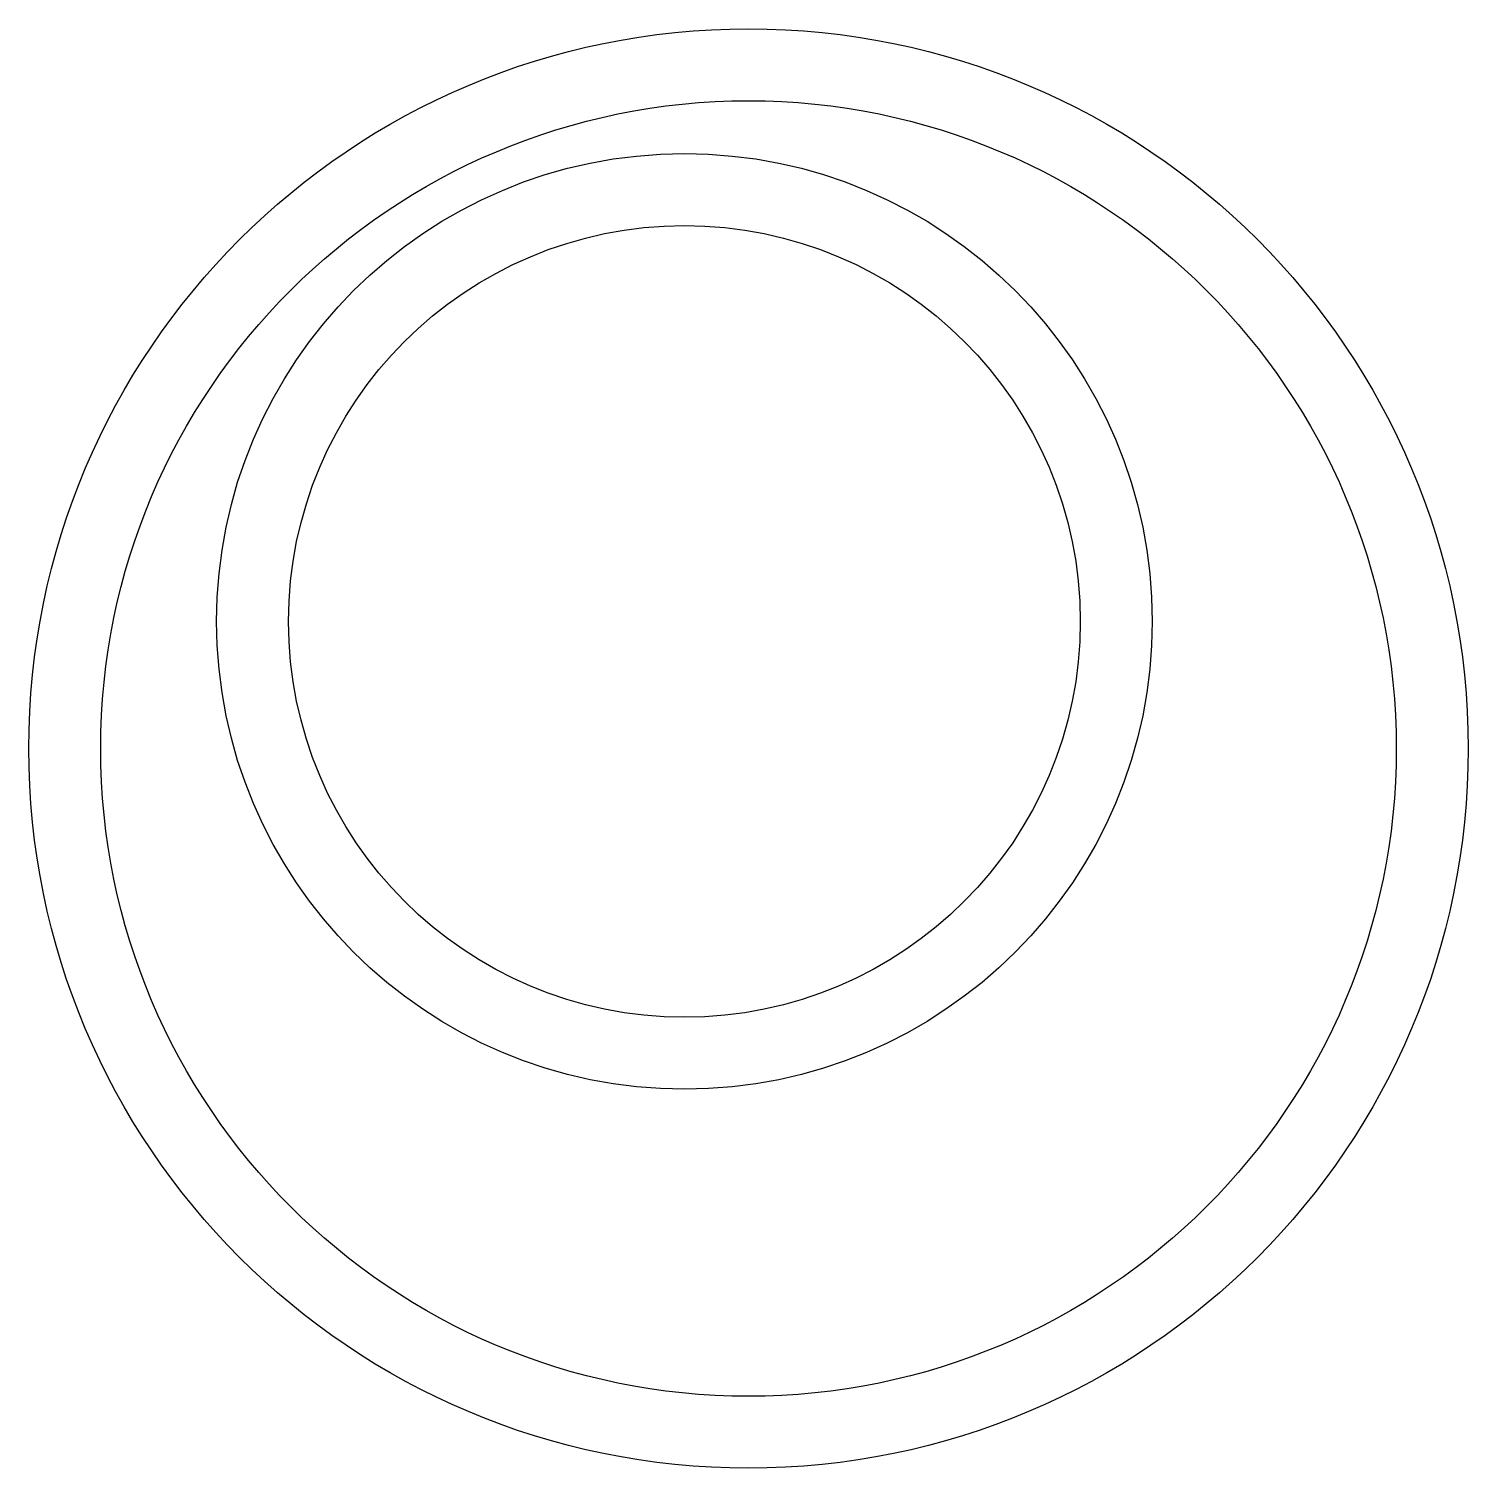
# Model space of a CAD drawing. Header units: inches. Extents: x 3 to 203, y 2 to 202.
import ezdxf

# ---------------------------------------------------------------- set-up
doc = ezdxf.new("R2010")
doc.units = ezdxf.units.IN
doc.header["$MEASUREMENT"] = 0

msp = doc.modelspace()

# ---------------------------------------------------------------- linework, layer by layer
for centre, radius in [((102.95, 101.69), 100), ((102.95, 101.69), 90), ((94.05, 119.35), 65), ((94.05, 119.35), 55)]:
    msp.add_circle(centre, radius)

doc.saveas('drawing.dxf')
